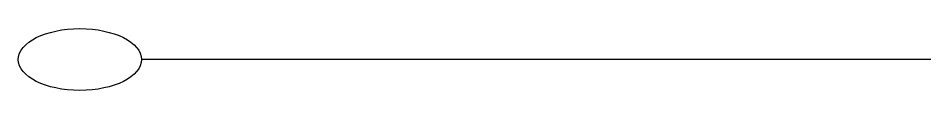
# Model space of a CAD drawing. Extents: x 6.06 to 7.5, y 10.06 to 10.16.
import ezdxf

# ---------------------------------------------------------------- set-up
doc = ezdxf.new("R2010")
doc.units = 0
doc.header["$MEASUREMENT"] = 0
doc.layers.add('2', color=2, linetype='CONTINUOUS')

msp = doc.modelspace()

# ---------------------------------------------------------------- linework, layer by layer
at = {"layer": '2'}
msp.add_line((7.5021, 10.1136), (6.2541, 10.1136), dxfattribs=at)
msp.add_ellipse((6.1567, 10.1136), major_axis=(0.0974, 0), ratio=0.499998, dxfattribs=at)

doc.saveas('drawing.dxf')
